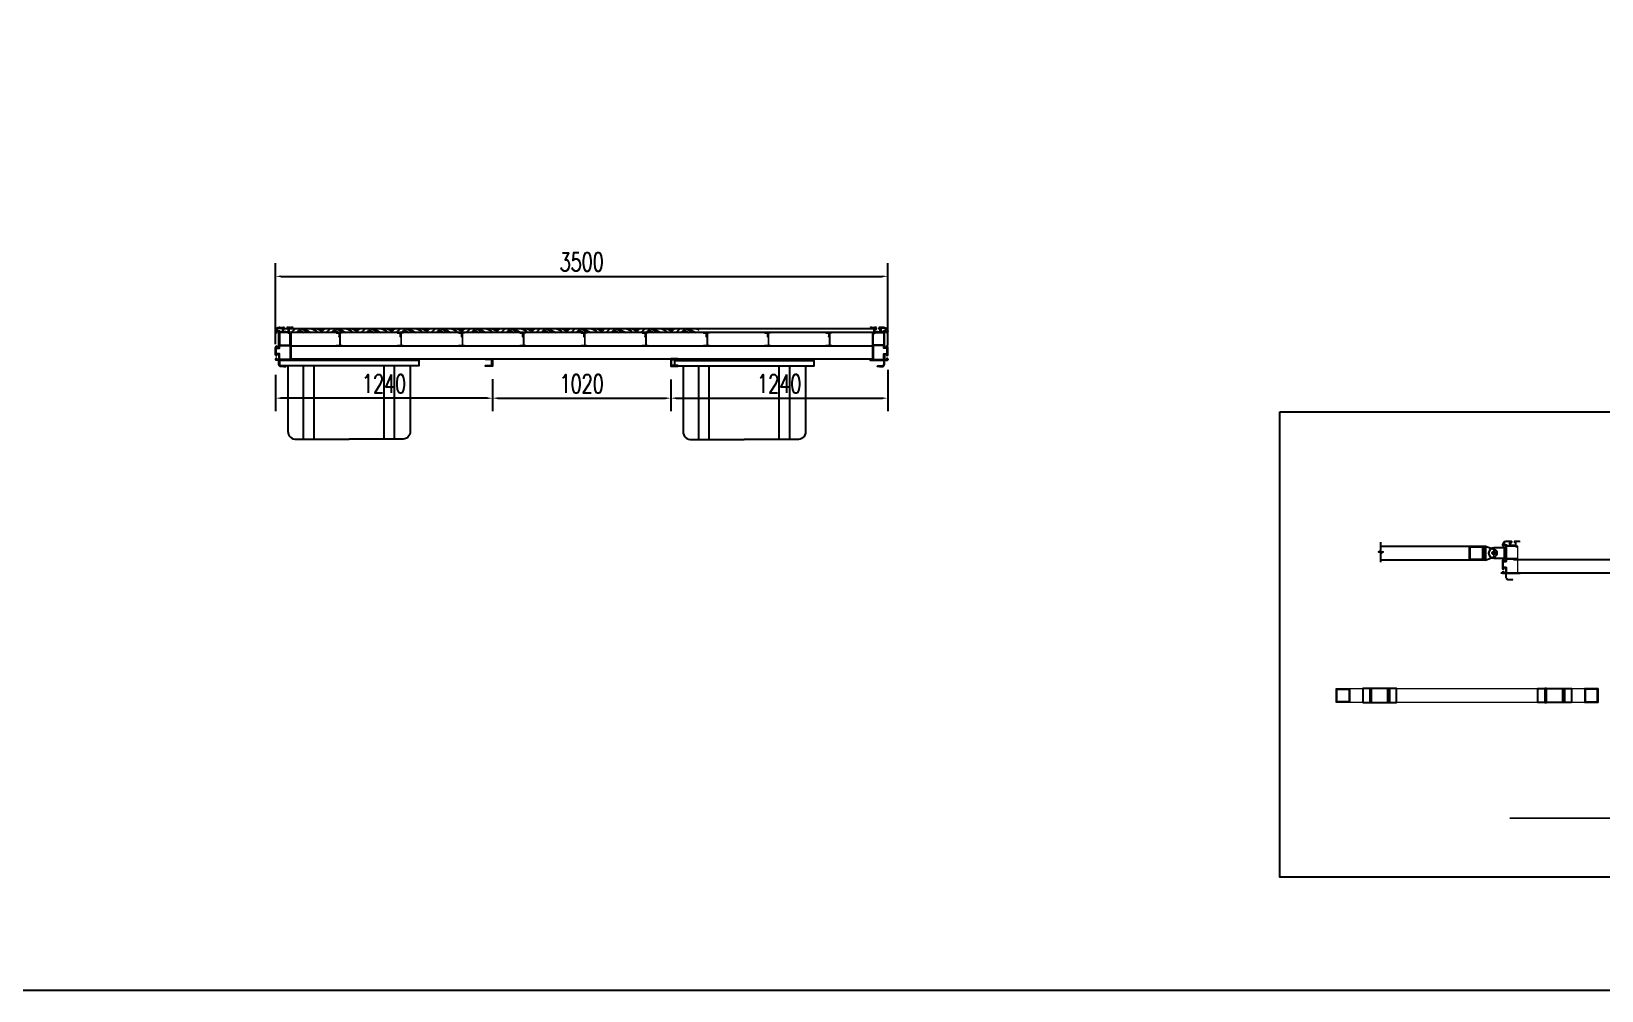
# Model space of a CAD drawing. Extents: x 36536 to 256213, y 18389 to 106449.
# Drawn here: x 213144 to 222123, y 69667 to 75153 of the extents above; entities that cross this region are included whole.
import ezdxf

# ---------------------------------------------------------------- set-up
doc = ezdxf.new("R2010")
doc.units = 0
doc.header["$LTSCALE"] = 1000
doc.header["$MEASUREMENT"] = 0
doc.linetypes.add('CENTER2', pattern=[28.575, 19.05, -3.175, 3.175, -3.175])
for name, color, linetype, lineweight in [('0 [HR] Dim', 6, 'Continuous', 13), ('结构', 52, 'Continuous', 18), ('铝龙骨', 7, 'Continuous', 9)]:
    doc.layers.add(name, color=color, linetype=linetype, lineweight=lineweight)
for name, color, linetype in [('W-ALUMINUM_FRAME铝架', 30, 'Continuous'), ('W-STEEL_FRAME钢架', 3, 'Continuous'), ('W-STEEL_KEEL钢龙骨', 5, 'Continuous'), ('W-WOOD_FLOOR木地板', 30, 'Continuous')]:
    doc.layers.add(name, color=color, linetype=linetype)
doc.styles.add('STANDARD_T3', font='simplex.shx', dxfattribs={"width": 0.7, "bigfont": 'hztxt.shx'})
doc.dimstyles.new('W&&30', dxfattribs={"dimtxt": 105, "dimasz": 30, "dimexe": 75, "dimexo": 90, "dimgap": 30, "dimtad": 1, "dimdec": 0, "dimzin": 0, "dimdsep": 46, "dimtxsty": 'STANDARD_T3', "dimcen": 0.09, "dimclrd": 1, "dimclre": 1, "dimclrt": 7, "dimazin": 2, "dimtfac": 1, "dimtdec": 0, "dimtix": 1, "dimtmove": 2, "dimatfit": 3, "dimfxl": 100, "dimtolj": 1, "dimtzin": 0, "dimarcsym": 0})

# ---------------------------------------------------------------- blocks, each defined once
blk = doc.blocks.new('*D499')
at = {"layer": 'Defpoints', "color": 0, "transparency": 16777216}
for p in [(218040.8, 73308), (216800.7, 73251.5), (218040.8, 73055.3)]:
    blk.add_point(p, dxfattribs=at)
at = {"layer": 'W-STEEL_FRAME钢架', "color": 1, "lineweight": -2, "transparency": 16777216}
for p, q in [((218040.8, 73218), (218040.8, 72980.3)), ((216800.7, 73161.5), (216800.7, 72980.3)), ((216830.7, 73055.3), (218010.8, 73055.3))]:
    blk.add_line(p, q, dxfattribs=at)
at = {"layer": 'W-STEEL_FRAME钢架', "color": 1, "transparency": 16777216}
for points in [[(216830.7, 73060.3), (216830.7, 73050.3), (216800.7, 73055.3)], [(218010.8, 73060.3), (218010.8, 73050.3), (218040.8, 73055.3)]]:
    blk.add_solid(points, dxfattribs=at)
at = {"layer": 'W-STEEL_FRAME钢架', "color": 7, "transparency": 16777216, "insert": (217420.8, 73137.8), "char_height": 105, "attachment_point": 5, "style": 'STANDARD_T3'}
blk.add_mtext('\\A1;1240', dxfattribs=at)
blk = doc.blocks.new('*D497')
at = {"layer": 'Defpoints', "color": 0, "transparency": 16777216}
for p in [(214540.8, 73278.5), (215780.9, 73254.4), (214540.8, 73055.3)]:
    blk.add_point(p, dxfattribs=at)
at = {"layer": 'W-STEEL_FRAME钢架', "color": 1, "lineweight": -2, "transparency": 16777216}
for p, q in [((214540.8, 73188.5), (214540.8, 72980.3)), ((215780.9, 73164.4), (215780.9, 72980.3)), ((215750.9, 73055.3), (214570.8, 73055.3))]:
    blk.add_line(p, q, dxfattribs=at)
at = {"layer": 'W-STEEL_FRAME钢架', "color": 1, "transparency": 16777216}
for points in [[(214570.8, 73060.3), (214570.8, 73050.3), (214540.8, 73055.3)], [(215750.9, 73060.3), (215750.9, 73050.3), (215780.9, 73055.3)]]:
    blk.add_solid(points, dxfattribs=at)
at = {"layer": 'W-STEEL_FRAME钢架', "color": 7, "transparency": 16777216, "insert": (215160.8, 73137.8), "char_height": 105, "attachment_point": 5, "style": 'STANDARD_T3'}
blk.add_mtext('\\A1;1240', dxfattribs=at)
blk = doc.blocks.new('*D498')
at = {"layer": 'Defpoints', "color": 0, "transparency": 16777216}
for p in [(218040.8, 73752), (214540.8, 73274.4), (218040.8, 73266.2)]:
    blk.add_point(p, dxfattribs=at)
at = {"layer": 'W-STEEL_FRAME钢架', "color": 1, "lineweight": -2, "transparency": 16777216}
for p, q in [((214540.8, 73364.4), (214540.8, 73827)), ((218040.8, 73356.2), (218040.8, 73827)), ((214570.8, 73752), (218010.8, 73752))]:
    blk.add_line(p, q, dxfattribs=at)
at = {"layer": 'W-STEEL_FRAME钢架', "color": 1, "transparency": 16777216}
for points in [[(214570.8, 73757), (214570.8, 73747), (214540.8, 73752)], [(218010.8, 73757), (218010.8, 73747), (218040.8, 73752)]]:
    blk.add_solid(points, dxfattribs=at)
at = {"layer": 'W-STEEL_FRAME钢架', "color": 7, "transparency": 16777216, "insert": (216290.8, 73834.5), "char_height": 105, "attachment_point": 5, "style": 'STANDARD_T3'}
blk.add_mtext('\\A1;3500', dxfattribs=at)
blk = doc.blocks.new('*D500')
at = {"layer": 'Defpoints', "color": 0, "transparency": 16777216}
for p in [(215780.9, 73237.4), (216800.7, 73237.4), (216800.7, 73055.3)]:
    blk.add_point(p, dxfattribs=at)
at = {"layer": 'W-STEEL_FRAME钢架', "color": 1, "lineweight": -2, "transparency": 16777216}
for p, q in [((215780.9, 73147.4), (215780.9, 72980.3)), ((216800.7, 73147.4), (216800.7, 72980.3)), ((215810.9, 73055.3), (216770.7, 73055.3))]:
    blk.add_line(p, q, dxfattribs=at)
at = {"layer": 'W-STEEL_FRAME钢架', "color": 1, "transparency": 16777216}
for points in [[(215810.9, 73060.3), (215810.9, 73050.3), (215780.9, 73055.3)], [(216770.7, 73060.3), (216770.7, 73050.3), (216800.7, 73055.3)]]:
    blk.add_solid(points, dxfattribs=at)
at = {"layer": 'W-STEEL_FRAME钢架', "color": 7, "transparency": 16777216, "insert": (216290.8, 73137.8), "char_height": 105, "attachment_point": 5, "style": 'STANDARD_T3'}
blk.add_mtext('\\A1;1020', dxfattribs=at)
blk = doc.blocks.new('$matou$00000085')
at = {"color": 0, "lineweight": 5}
for p, q in [((-17.5, 36, 0), (-17.5, 37, 0)), ((-4.3, 33.6, 0), (-4.3, 35, 0)), ((-1.2, 13.2, 0), (-3.5, 13.2, 0))]:
    blk.add_line(p, q, dxfattribs=at)
at = {"color": 0, "lineweight": 0, "ltscale": 0.5}
blk.add_arc((-1.5, 17.2, 0), 4.07, 274.72823, 349.84724, dxfattribs=at)
at = {"layer": '结构', "color": 0, "linetype": 'ByBlock', "lineweight": 0, "ltscale": 0.5}
for p, q in [((-7.2, 38, 0), (-16.5, 38, 0)), ((-16.5, 35, 0), (-8.5, 35, 0)), ((-7.5, -34, 0), (-7.5, 34, 0)), ((-4.7, 33.3, 0), (-4.3, 33.6, 0)), ((-4.3, 33.1, 0), (-4.7, 33.3, 0)), ((-4.7, 31.5, 0), (-4.3, 31.7, 0)), ((-4.3, 31.2, 0), (-4.7, 31.5, 0)), ((-4.3, 31, 0), (-4.7, 30.8, 0)), ((-4.7, 30.8, 0), (-4.3, 30.5, 0)), ((-4.3, 29.2, 0), (-4.7, 29, 0)), ((-4.7, 29, 0), (-4.3, 28.7, 0)), ((-4.3, 27.4, 0), (-4.7, 27.2, 0)), ((-4.7, 27.2, 0), (-4.3, 26.9, 0)), ((-4.3, 25.6, 0), (-4.7, 25.4, 0)), ((-4.7, 25.4, 0), (-4.3, 25.1, 0)), ((-4.3, 23.8, 0), (-4.7, 23.6, 0)), ((-4.7, 23.6, 0), (-4.3, 23.3, 0)), ((-4.3, 22, 0), (-4.7, 21.8, 0)), ((-4.7, 21.8, 0), (-4.3, 21.5, 0)), ((-4.3, 20.2, 0), (-4.7, 20, 0)), ((-4.7, 20, 0), (-4.3, 19.7, 0)), ((-4.5, -34, 0), (-4.5, 12.2, 0)), ((-4.3, 31.7, 0), (-4.3, 33.1, 0)), ((-4.3, 31.3, 0), (-4.3, 31, 0)), ((-4.3, 30.5, 0), (-4.3, 29.2, 0)), ((-4.3, 28.7, 0), (-4.3, 27.4, 0)), ((-4.3, 26.9, 0), (-4.3, 25.6, 0)), ((-4.3, 25.1, 0), (-4.3, 23.8, 0)), ((-4.3, 23.3, 0), (-4.3, 22, 0)), ((-4.3, 21.5, 0), (-4.3, 20.2, 0)), ((-4.3, 19.7, 0), (-4.3, 19.2, 0)), ((-0.7, 33.6, 0), (-0.7, 35, 0)), ((-0.3, 33.3, 0), (-0.7, 33.6, 0)), ((-0.7, 33.1, 0), (-0.3, 33.3, 0)), ((-0.7, 31.7, 0), (-0.7, 33.1, 0)), ((-0.3, 31.5, 0), (-0.7, 31.7, 0)), ((-0.7, 31.2, 0), (-0.3, 31.5, 0)), ((-0.7, 29.9, 0), (-0.7, 31.2, 0)), ((-0.3, 29.7, 0), (-0.7, 29.9, 0)), ((-0.7, 29.4, 0), (-0.3, 29.7, 0)), ((-0.7, 28.1, 0), (-0.7, 29.4, 0)), ((-0.3, 27.9, 0), (-0.7, 28.1, 0)), ((-0.7, 27.6, 0), (-0.3, 27.9, 0)), ((-0.7, 26.3, 0), (-0.7, 27.6, 0)), ((-0.3, 26.1, 0), (-0.7, 26.3, 0)), ((-0.7, 25.8, 0), (-0.3, 26.1, 0)), ((-0.7, 24.5, 0), (-0.7, 25.8, 0)), ((-0.3, 24.3, 0), (-0.7, 24.5, 0)), ((-0.7, 24, 0), (-0.3, 24.3, 0)), ((-0.7, 22.7, 0), (-0.7, 24, 0)), ((-0.3, 22.5, 0), (-0.7, 22.7, 0)), ((-0.7, 22.2, 0), (-0.3, 22.5, 0)), ((-0.7, 22.2, 0), (-0.7, 22.2, 0)), ((-0.7, 21, 0), (-0.7, 22.2, 0)), ((-0.3, 20.7, 0), (-0.7, 21, 0)), ((-0.7, 20.5, 0), (-0.3, 20.7, 0)), ((-0.7, 19.2, 0), (-0.7, 20.5, 0)), ((2.2, 38, 0), (16.5, 38, 0)), ((2.5, 34, 0), (2.5, 16.5, 0)), ((16.5, 35, 0), (3.5, 35, 0)), ((17.5, 37, 0), (17.5, 36, 0)), ((-17.5, -37.5, 0), (-17.5, -35.5, 0)), ((-17, -35, 0), (-8.5, -35, 0)), ((17, -38, 0), (-17, -38, 0)), ((-3.5, -35, 0), (17, -35, 0)), ((17.5, -35.5, 0), (17.5, -37.5, 0))]:
    blk.add_line(p, q, dxfattribs=at)
for centre, radius, start, end in [((-16.5, 37, 0), 1, 90, 180), ((-16.5, 36, 0), 1, 180, 270), ((-8.5, 34, 0), 1, 0, 90), ((-7.2, 35, 0), 3, 0, 90.00167), ((-3.5, 12.2, 0), 1, 90, 180), ((-2.5, 19.2, 0), 1.75, 180, 0), ((2.2, 35, 0), 3, 89.99833, 180), ((3.5, 34, 0), 1, 90, 180), ((16.5, 37, 0), 1, 0, 90), ((16.5, 36, 0), 1, 270, 360), ((-17, -35.5, 0), 0.5, 90, 180), ((-17, -37.5, 0), 0.5, 180, 270), ((-8.5, -34, 0), 1, 270, 0), ((-3.5, -34, 0), 1, 180, 270), ((17, -35.5, 0), 0.5, 0, 90), ((17, -37.5, 0), 0.5, 270, 0)]:
    blk.add_arc(centre, radius, start, end, dxfattribs=at)
blk = doc.blocks.new('*U495')
at = {"layer": '铝龙骨', "yscale": -1, "rotation": 180}
blk.add_blockref('$matou$00000085', (0, 0, 0), dxfattribs=at)
blk = doc.blocks.new('*U496')
at = {"color": 0, "linetype": 'ByBlock', "lineweight": -2, "transparency": 16777216}
for p in [(-2800, 0), (-2450, 0), (-2100, 0), (-1750, 0), (-1400, 0), (-1050, 0), (-700, 0), (-350, 0), (0, 0)]:
    blk.add_blockref('*U495', p, dxfattribs=at)
blk = doc.blocks.new('450fuxiang')
at = {"color": 5, "lineweight": -3}
for p, q in [((-1521474.8, 1202848.6), (-1521474.8, 1203268.6)), ((-1521414.8, 1202848.6), (-1521414.8, 1203268.6)), ((-1521014.8, 1202848.6), (-1521014.8, 1203268.6)), ((-1520954.8, 1202848.6), (-1520954.8, 1203268.6))]:
    blk.add_line(p, q, dxfattribs=at)
at = {"color": 5}
blk.add_lwpolyline([(-1521614.8, 1203298.6), (-1521614.8, 1203268.6), (-1521564.8, 1203268.6), (-1520814.8, 1203268.6), (-1520814.8, 1203268.6), (-1520814.8, 1203298.6)], close=True, dxfattribs=at)
at = {"color": 5, "lineweight": -3}
for points in [[(-1521564.8, 1203268.6), (-1521564.8, 1202893.1, 0.477005), (-1521514.8, 1202848.6), (-1521214.8, 1202848.6)], [(-1520864.8, 1203268.6), (-1520864.8, 1202893.1, -0.477005), (-1520914.8, 1202848.6), (-1521214.8, 1202848.6)]]:
    blk.add_lwpolyline(points, format="xyb", dxfattribs=at)
blk = doc.blocks.new('连接')
at = {"layer": 'W-STEEL_KEEL钢龙骨'}
blk.add_lwpolyline([(503898.8, 498604.5), (503898.8, 498534.5), (503958.8, 498534.5), (503958.8, 498604.5)], dxfattribs=at)
blk.add_circle((503928.8, 498604.5), 5, dxfattribs=at)
blk.add_arc((503928.8, 498604.5), 30, 0, 180, dxfattribs=at)
blk = doc.blocks.new('滚轮支架 -left')
for p, q in [((-50, 10), (-22, 81)), ((50, 10), (22, 81))]:
    blk.add_line(p, q)
at = {"color": 3, "linetype": 'CENTER2'}
for p, q in [((-15, 70), (15, 70)), ((0, 85), (0, 55))]:
    blk.add_line(p, q, dxfattribs=at)
blk.add_lwpolyline([(-50, 10), (50, 10), (50, -5), (-50, -5)], close=True)
blk.add_circle((0, 70), 11)
blk.add_arc((0, 70), 25, 26.1956, 153.8044)
blk = doc.blocks.new('asasd')
at = {"layer": '0 [HR] Dim', "color": 3, "linetype": 'CENTER2'}
for p, q in [((502185, 500813), (502145, 500813)), ((502185, 500813), (502145, 500813)), ((502165, 500785), (502165, 500841)), ((502165, 500785), (502165, 500841))]:
    blk.add_line(p, q, dxfattribs=at)
at = {"rotation": 270}
blk.add_blockref('滚轮支架 -left', (502095, 500813), dxfattribs=at)
blk.add_blockref('滚轮支架 -left', (502095, 500813), dxfattribs=at)

msp = doc.modelspace()

# ---------------------------------------------------------------- hatches: boundary and pattern name
at = {"layer": 'W-WOOD_FLOOR木地板'}
h = msp.add_hatch(dxfattribs=at)
h.set_pattern_fill('木纹01', color=256, scale=50)
h.set_pattern_definition([(360, (-134599.08, 248291.29), (200, 200), [10, -190]), (360, (-134739.08, 248311.29), (200, 200), [20, -180]), (360, (-134609.08, 248321.29), (200, 200), [10, -190]), (360, (-134729.08, 248341.29), (200, 200), [10, -190]), (360, (-134609.08, 248351.29), (200, 200), [10, -190]), (360, (-134719.08, 248361.29), (200, 200), [10, -190]), (360, (-134609.08, 248371.29), (200, 200), [10, -190]), (360, (-134719.08, 248391.29), (200, 200), [10, -110, 10, -70]), (360, (-134719.08, 248411.29), (200, 200), [20, -100, 10, -70]), (360, (-134729.08, 248441.29), (200, 200), [10, -30, 10, -80, 10, -60]), (360, (-134739.08, 248461.29), (200, 200), [10, -40, 20, -130]), (360, (-134609.08, 248471.29), (200, 200), [10, -190]), (360, (-134739.08, 248481.29), (200, 200), [10, -50, 10, -130]), (45, (-134759.08, 248291.29), (5e-14, 200), [28.2842, -254.55851]), (45, (-134589.08, 248291.29), (5e-14, 200), [56.56854, -226.27417]), (45, (-134589.08, 248391.29), (5e-14, 200), [14.142, -268.70071]), (45, (-134759.08, 248411.29), (5e-14, 200), [42.4264, -240.41631]), (45, (-134589.08, 248411.29), (5e-14, 200), [70.71068, -212.13203]), (45, (-134589.08, 248441.29), (5e-14, 200), [42.4264, -240.41631]), (315, (-134629.08, 248461.29), (200, -9e-14), [14.142, -268.70071]), (315, (-134699.08, 248301.29), (200, -9e-14), [28.2842, -254.55851]), (315, (-134689.08, 248381.29), (200, -9e-14), [28.2842, -254.55851]), (315, (-134629.08, 248341.29), (200, -9e-14), [28.2842, -254.55851]), (315, (-134639.08, 248421.29), (200, -9e-14), [28.2842, -254.55851]), (315, (-134629.08, 248441.29), (200, -9e-14), [42.4264, -240.41631]), (315, (-134679.08, 248321.29), (200, -9e-14), [42.4264, -240.41631]), (315, (-134649.08, 248331.29), (200, -9e-14), [42.4264, -240.41631]), (315, (-134679.08, 248401.29), (200, -9e-14), [42.4264, -240.41631]), (315, (-134659.08, 248411.29), (200, -9e-14), [42.4264, -240.41631]), (26.56505, (-134749.08, 248331.29), (200, 8e-08), [22.36068, -424.85292]), (26.56505, (-134599.08, 248321.29), (200, 8e-08), [89.44272, -357.77088]), (26.56505, (-134599.08, 248351.29), (200, 8e-08), [89.44272, -357.77088]), (26.56505, (-134599.08, 248371.29), (200, 8e-08), [89.4428, -134, 44.722, -179.048795]), (26.56505, (-134579.08, 248401.29), (200, 8e-08), [22.36068, -424.85292]), (26.56505, (-134759.08, 248471.29), (200, 8e-08), [22.36068, -424.85292]), (26.56505, (-134599.08, 248471.29), (200, 8e-08), [44.72136, -402.49224]), (333.43495, (-134649.08, 248291.29), (200, -8e-08), [44.72136, -402.49224]), (333.43495, (-134719.08, 248341.29), (200, -8e-08), [44.72136, -402.49224]), (333.43495, (-134719.08, 248311.29), (200, -8e-08), [22.36068, -424.85224]), (333.43495, (-134709.08, 248361.29), (200, -8e-08), [67.08204, -380.13156]), (333.43495, (-134669.08, 248361.29), (200, -8e-08), [44.72136, -402.49224]), (333.43495, (-134649.08, 248371.29), (200, -8e-08), [44.72136, -402.49224]), (333.43495, (-134709.08, 248391.29), (200, -8e-08), [22.36068, -424.85224]), (333.43495, (-134699.08, 248411.29), (200, -8e-08), [22.36068, -424.85224]), (333.43495, (-134619.08, 248451.29), (200, -8e-08), [22.36068, -424.85224]), (333.43495, (-134629.08, 248381.29), (200, -8e-08), [22.36068, -424.85224]), (333.43495, (-134719.08, 248441.29), (200, -8e-08), [67.08204, -380.13156]), (333.43495, (-134729.08, 248461.29), (200, -8e-08), [44.72136, -402.49224]), (333.43495, (-134619.08, 248401.29), (200, -8e-08), [22.36, -201.24, 22.36, -201.253595]), (333.43495, (-134679.08, 248441.29), (200, -8e-08), [44.72136, -402.49224]), (333.43495, (-134669.08, 248461.29), (200, -8e-08), [44.72136, -402.49224]), (333.43495, (-134729.08, 248481.29), (200, -8e-08), [44.72136, -402.49224]), (333.43495, (-134669.08, 248481.29), (200, -8e-08), [44.72136, -402.49224])])
h.paths.add_polyline_path([(214618.061, 73454.554), (214618.061, 73430.554), (216961.715, 73430.554), (216961.715, 73454.554)])

# ---------------------------------------------------------------- linework, layer by layer
at = {"color": 3, "lineweight": -3}
for p, q in [((214576.394, 73458.642), (214576.695, 73459.107)), ((214577.817, 73459.107), (214578.118, 73458.642)), ((214578.402, 73458.642), (214578.703, 73459.107)), ((214580.41, 73458.642), (214580.711, 73459.107)), ((214580.853, 73459.166), (214585.985, 73459.166)), ((214580.853, 73459.166), (214582.685, 73459.166)), ((214591.507, 73456.656), (214591.507, 73452.339)), ((214605.562, 73452.339), (214605.562, 73456.656)), ((214611.084, 73459.166), (214616.216, 73459.166)), ((214624.691, 73458.642), (214624.389, 73459.107)), ((214626.698, 73458.642), (214626.397, 73459.107)), ((214627.284, 73459.107), (214626.982, 73458.642)), ((214628.706, 73458.642), (214628.405, 73459.107)), ((214631.441, 73459.166), (214633.817, 73459.166)), ((217950.175, 73459.166), (217947.799, 73459.166)), ((217952.91, 73458.642), (217953.211, 73459.107)), ((217954.333, 73459.107), (217954.634, 73458.642)), ((217954.918, 73458.642), (217955.219, 73459.107)), ((217956.926, 73458.642), (217957.227, 73459.107)), ((217970.532, 73459.166), (217965.4, 73459.166)), ((217976.054, 73452.339), (217976.054, 73456.656)), ((217990.109, 73456.656), (217990.109, 73452.339)), ((218000.763, 73459.166), (217995.631, 73459.166)), ((218000.763, 73459.166), (217998.931, 73459.166)), ((218001.206, 73458.642), (218000.905, 73459.107)), ((218003.214, 73458.642), (218002.913, 73459.107)), ((218003.799, 73459.107), (218003.498, 73458.642)), ((218005.222, 73458.642), (218004.921, 73459.107)), ((214559.883, 73391.985), (214559.883, 73435.071)), ((214565.402, 73434.084), (214577.952, 73434.07)), ((214628.151, 73429.55), (214628.151, 73391.985)), ((217953.466, 73429.55), (217953.466, 73391.985)), ((218016.214, 73434.084), (218003.664, 73434.07)), ((218021.733, 73391.985), (218021.733, 73435.071)), ((214540.808, 73326.478), (214540.808, 73345.307)), ((214628.151, 73325.308), (214628.151, 73275.947)), ((217953.466, 73325.308), (217953.466, 73275.947)), ((218040.808, 73326.478), (218040.808, 73345.307))]:
    msp.add_line(p, q, dxfattribs=at)
at = {"color": 0}
msp.add_line((214591.507, 73454.498), (214605.562, 73454.498), dxfattribs=at)
at = {"color": 1, "lineweight": -3}
for p, q in [((214628.151, 73353.947), (217953.466, 73353.947)), ((214628.151, 73280.44), (217953.466, 73280.44)), ((221618.291, 72132.567), (222292.684, 72132.567)), ((222288.973, 72054.567), (221546.634, 72054.567))]:
    msp.add_line(p, q, dxfattribs=at)
at = {"color": 3}
for p, q in [((220859.387, 72209.555), (221446.776, 72209.555)), ((221446.776, 72209.555), (221446.776, 72129.555)), ((221446.776, 72129.555), (221446.776, 72209.555)), ((221446.776, 72129.555), (220859.387, 72129.555)), ((221446.776, 72129.555), (221446.776, 72180.555))]:
    msp.add_line(p, q, dxfattribs=at)
at = {"color": 3, "lineweight": 5}
for p, q in [((221366.776, 72129.555), (221366.776, 72209.555)), ((221446.776, 72149.555), (221446.776, 72209.555)), ((221446.776, 72129.555), (221446.776, 72209.555))]:
    msp.add_line(p, q, dxfattribs=at)
for points in [[(211646.243, 103703.395), (244784.33, 103703.395), (244784.33, 69667.453), (211646.243, 69667.453)], [(220757.69, 71314.872), (220950.69, 71314.872), (220950.69, 71394.872), (220757.69, 71394.872)], [(220797.69, 71314.872), (220807.69, 71314.872), (220807.69, 71394.872), (220797.69, 71394.872)], [(220910.69, 71314.872), (220900.69, 71314.872), (220900.69, 71394.872), (220910.69, 71394.872)], [(221950.69, 71314.872), (221757.69, 71314.872), (221757.69, 71394.872), (221950.69, 71394.872)], [(221797.69, 71314.872), (221807.69, 71314.872), (221807.69, 71394.872), (221797.69, 71394.872)], [(221910.69, 71314.872), (221900.69, 71314.872), (221900.69, 71394.872), (221910.69, 71394.872)]]:
    msp.add_lwpolyline(points, close=True)
at = {"color": 3, "lineweight": -3}
for points in [[(214560.887, 73459.166, 0.41421356), (214540.808, 73439.087), (214540.808, 73437.492)], [(214560.887, 73455.15), (214560.887, 73455.15), (214576.95, 73455.15, -0.41421356), (214579.962, 73452.138), (214579.962, 73436.078, -0.41451836), (214577.952, 73434.07)], [(214565.628, 73459.166, -0.19891236), (214565.77, 73459.107), (214566.071, 73458.642)], [(214566.355, 73458.642), (214566.656, 73459.107, -0.19891236), (214566.798, 73459.166), (214567.636, 73459.166, -0.19891236), (214567.777, 73459.107), (214568.079, 73458.642)], [(214568.363, 73458.642), (214568.664, 73459.107, -0.19891236), (214568.806, 73459.166), (214569.643, 73459.166, -0.19891236), (214569.785, 73459.107), (214570.087, 73458.642)], [(214570.37, 73458.642), (214570.672, 73459.107, -0.19891236), (214570.814, 73459.166), (214571.651, 73459.166, -0.19891236), (214571.793, 73459.107), (214572.094, 73458.642)], [(214572.378, 73458.642), (214572.68, 73459.107, -0.19891236), (214572.822, 73459.166), (214573.659, 73459.166, -0.19891236), (214573.801, 73459.107), (214574.102, 73458.642)], [(214574.386, 73458.642), (214574.687, 73459.107, -0.19891236), (214574.829, 73459.166), (214575.667, 73459.166, -0.19891236), (214575.809, 73459.107), (214576.11, 73458.642)], [(214576.695, 73459.107, -0.19891236), (214576.837, 73459.166), (214577.675, 73459.166)], [(214578.845, 73459.166), (214579.683, 73459.166, -0.19891236), (214579.825, 73459.107), (214580.126, 73458.642)], [(214597.949, 73434.068), (214584.479, 73434.068, -0.41421356), (214583.475, 73435.071), (214583.475, 73451.134, -0.41421356), (214584.479, 73452.138), (214591.306, 73452.138)], [(214599.12, 73434.068), (214612.59, 73434.068, 0.41421356), (214613.593, 73435.071), (214613.593, 73451.134, 0.41421356), (214612.59, 73452.138), (214605.763, 73452.138)], [(214616.659, 73458.642), (214616.358, 73459.107, 0.19891236), (214616.216, 73459.166), (214614.384, 73459.166)], [(214618.667, 73458.642), (214618.366, 73459.107, 0.19891236), (214618.224, 73459.166), (214617.386, 73459.166, 0.19891236), (214617.244, 73459.107), (214616.943, 73458.642)], [(214628.151, 73429.55, 0.41421356), (214627.147, 73430.554), (214618.111, 73430.554, -0.41421356), (214617.107, 73431.558), (214617.107, 73455.15, -0.41421356), (214618.111, 73456.154)], [(214641.202, 73456.656), (214641.202, 73456.355, -0.41421356), (214641.001, 73456.154), (214618.111, 73456.154)], [(214620.675, 73458.642), (214620.374, 73459.107, 0.19891236), (214620.232, 73459.166), (214619.394, 73459.166, 0.19891236), (214619.252, 73459.107), (214618.951, 73458.642)], [(214622.683, 73458.642), (214622.381, 73459.107, 0.19891236), (214622.239, 73459.166), (214621.402, 73459.166, 0.19891236), (214621.26, 73459.107), (214620.959, 73458.642)], [(214624.247, 73459.166), (214623.41, 73459.166, 0.19891236), (214623.268, 73459.107), (214622.967, 73458.642)], [(214626.255, 73459.166), (214625.418, 73459.166, 0.19891236), (214625.276, 73459.107), (214624.974, 73458.642)], [(214628.263, 73459.166), (214627.426, 73459.166, 0.19891236), (214627.284, 73459.107)], [(214630.714, 73458.642), (214630.413, 73459.107, 0.19891236), (214630.271, 73459.166), (214629.433, 73459.166, 0.19891236), (214629.291, 73459.107), (214628.99, 73458.642)], [(214631.441, 73459.166, 0.19891236), (214631.299, 73459.107), (214630.998, 73458.642)], [(217940.414, 73456.656), (217940.414, 73456.355, 0.41421356), (217940.615, 73456.154), (217963.505, 73456.154)], [(217950.175, 73459.166, -0.19891236), (217950.317, 73459.107), (217950.618, 73458.642)], [(217950.902, 73458.642), (217951.203, 73459.107, -0.19891236), (217951.345, 73459.166), (217952.183, 73459.166, -0.19891236), (217952.325, 73459.107), (217952.626, 73458.642)], [(217953.353, 73459.166), (217954.191, 73459.166, -0.19891236), (217954.333, 73459.107)], [(217953.466, 73429.55, -0.41421356), (217954.469, 73430.554), (217963.505, 73430.554, 0.41421356), (217964.509, 73431.558), (217964.509, 73455.15, 0.41421356), (217963.505, 73456.154)], [(217955.361, 73459.166), (217956.199, 73459.166, -0.19891236), (217956.34, 73459.107), (217956.642, 73458.642)], [(217957.369, 73459.166), (217958.206, 73459.166, -0.19891236), (217958.348, 73459.107), (217958.65, 73458.642)], [(217958.933, 73458.642), (217959.235, 73459.107, -0.19891236), (217959.377, 73459.166), (217960.214, 73459.166, -0.19891236), (217960.356, 73459.107), (217960.657, 73458.642)], [(217960.941, 73458.642), (217961.243, 73459.107, -0.19891236), (217961.385, 73459.166), (217962.222, 73459.166, -0.19891236), (217962.364, 73459.107), (217962.665, 73458.642)], [(217962.949, 73458.642), (217963.25, 73459.107, -0.19891236), (217963.392, 73459.166), (217964.23, 73459.166, -0.19891236), (217964.372, 73459.107), (217964.673, 73458.642)], [(217964.957, 73458.642), (217965.258, 73459.107, -0.19891236), (217965.4, 73459.166), (217967.232, 73459.166)], [(217982.497, 73434.068), (217969.027, 73434.068, -0.41421356), (217968.023, 73435.071), (217968.023, 73451.134, -0.41421356), (217969.027, 73452.138), (217975.853, 73452.138)], [(217983.667, 73434.068), (217997.137, 73434.068, 0.41421356), (217998.141, 73435.071), (217998.141, 73451.134, 0.41421356), (217997.137, 73452.138), (217990.31, 73452.138)], [(218002.771, 73459.166), (218001.933, 73459.166, 0.19891236), (218001.791, 73459.107), (218001.49, 73458.642)], [(218020.729, 73455.15), (218020.729, 73455.15), (218004.666, 73455.15, 0.41421356), (218001.655, 73452.138), (218001.655, 73436.078, 0.41451836), (218003.664, 73434.07)], [(218004.921, 73459.107, 0.19891236), (218004.779, 73459.166), (218003.941, 73459.166)], [(218007.23, 73458.642), (218006.929, 73459.107, 0.19891236), (218006.787, 73459.166), (218005.949, 73459.166, 0.19891236), (218005.807, 73459.107), (218005.506, 73458.642)], [(218009.238, 73458.642), (218008.937, 73459.107, 0.19891236), (218008.795, 73459.166), (218007.957, 73459.166, 0.19891236), (218007.815, 73459.107), (218007.514, 73458.642)], [(218011.246, 73458.642), (218010.944, 73459.107, 0.19891236), (218010.802, 73459.166), (218009.965, 73459.166, 0.19891236), (218009.823, 73459.107), (218009.522, 73458.642)], [(218013.254, 73458.642), (218012.952, 73459.107, 0.19891236), (218012.81, 73459.166), (218011.973, 73459.166, 0.19891236), (218011.831, 73459.107), (218011.53, 73458.642)], [(218015.261, 73458.642), (218014.96, 73459.107, 0.19891236), (218014.818, 73459.166), (218013.981, 73459.166, 0.19891236), (218013.839, 73459.107), (218013.537, 73458.642)], [(218015.988, 73459.166, 0.19891236), (218015.847, 73459.107), (218015.545, 73458.642)], [(218020.729, 73459.166, -0.41421356), (218040.808, 73439.087), (218040.808, 73437.492)], [(214544.858, 73440.134), (214544.858, 73440.134), (214561.389, 73440.134, -0.41421356), (214563.396, 73438.126), (214563.396, 73436.091, 0.41390883), (214565.402, 73434.084)], [(214547.455, 73354.756, -0.40353532), (214548.623, 73353.931), (214549.965, 73346.545, 0.36248853), (214550.953, 73345.72), (214557.875, 73345.72, 0.41421356), (214559.883, 73347.728), (214559.883, 73390.815)], [(214557.875, 73437.079), (214550.953, 73437.079, 0.36248853), (214549.965, 73436.254), (214548.623, 73428.868)], [(214559.883, 73391.985, 0.19891237), (214559.942, 73391.843), (214560.243, 73391.542, -0.41421356), (214560.243, 73391.258), (214559.942, 73390.957, 0.19891237), (214559.883, 73390.815)], [(214599.12, 73434.068, 0.19891237), (214598.978, 73434.009), (214598.676, 73433.708, -0.41421356), (214598.392, 73433.708), (214598.091, 73434.009, 0.19891237), (214597.949, 73434.068)], [(214628.092, 73391.843), (214627.791, 73391.542, 0.41421356), (214627.791, 73391.258), (214628.092, 73390.957, -0.19891237), (214628.151, 73390.815), (214628.151, 73390.815), (214628.151, 73326.478)], [(217953.524, 73391.843), (217953.826, 73391.542, -0.41421356), (217953.826, 73391.258), (217953.524, 73390.957, 0.19891237), (217953.466, 73390.815), (217953.466, 73390.815), (217953.466, 73326.478)], [(217982.497, 73434.068, -0.19891237), (217982.639, 73434.009), (217982.94, 73433.708, 0.41421356), (217983.224, 73433.708), (217983.525, 73434.009, -0.19891237), (217983.667, 73434.068)], [(218036.758, 73440.134), (218036.758, 73440.134), (218020.228, 73440.134, 0.41421356), (218018.22, 73438.126), (218018.22, 73436.091, -0.41390883), (218016.214, 73434.084)], [(218021.733, 73391.985, -0.19891237), (218021.675, 73391.843), (218021.373, 73391.542, 0.41421356), (218021.373, 73391.258), (218021.675, 73390.957, -0.19891237), (218021.733, 73390.815)], [(218034.161, 73354.756, 0.40353532), (218032.994, 73353.931), (218031.651, 73346.545, -0.36248853), (218030.663, 73345.72), (218023.741, 73345.72, -0.41421356), (218021.733, 73347.728), (218021.733, 73390.815)], [(218023.741, 73437.079), (218030.663, 73437.079, -0.36248853), (218031.651, 73436.254), (218032.994, 73428.868)], [(214540.808, 73326.478, 0.19891237), (214540.867, 73326.336), (214541.168, 73326.035, -0.41421356), (214541.168, 73325.751), (214540.867, 73325.45, 0.19891237), (214540.808, 73325.308)], [(214540.808, 73300.544, 0.41421356), (214543.318, 73298.034), (214544.623, 73298.034, 0.41421356), (214544.824, 73298.235)], [(214540.808, 73278.457), (214540.808, 73274.442, 0.41421356), (214542.816, 73272.434)], [(214571.926, 73236.292, -0.41421356), (214559.879, 73248.339), (214559.879, 73270.426, 0.41421356), (214557.871, 73272.434), (214542.816, 73272.434)], [(214544.824, 73283.778, 0.41421356), (214544.623, 73283.979), (214543.318, 73283.979)], [(214544.824, 73298.235), (214544.824, 73305.062, -0.41421356), (214545.828, 73306.066), (214558.875, 73306.066, -0.41421356), (214559.879, 73305.062), (214559.879, 73291.592, 0.19891237), (214559.937, 73291.45), (214560.239, 73291.149, -0.41421356), (214560.239, 73290.865), (214559.937, 73290.563, 0.19891237), (214559.879, 73290.421), (214559.879, 73276.951, -0.41421356), (214558.875, 73275.947), (214545.828, 73275.947, -0.41421356), (214544.824, 73276.951), (214544.824, 73283.778)], [(214640.198, 73272.434), (214564.898, 73272.434, 0.41421356), (214562.89, 73270.426), (214562.89, 73248.339, 0.41421356), (214571.926, 73239.304)], [(214628.151, 73353.947), (214628.151, 73275.947, 2.41421356), (214628.653, 73275.446), (214640.198, 73275.446, -0.41421356), (214641.202, 73274.442), (214641.202, 73273.438, -0.41421356), (214640.198, 73272.434)], [(214628.092, 73326.336), (214627.791, 73326.035, 0.41421356), (214627.791, 73325.751), (214628.092, 73325.45)], [(217953.466, 73353.947), (217953.466, 73275.947, -2.41421356), (217952.964, 73275.446), (217941.418, 73275.446, 0.41421356), (217940.414, 73274.442), (217940.414, 73273.438, 0.41421356), (217941.418, 73272.434)], [(217941.418, 73272.434), (218016.718, 73272.434, -0.41421356), (218018.726, 73270.426), (218018.726, 73248.339, -0.41421356), (218009.69, 73239.304)], [(217953.524, 73326.336), (217953.826, 73326.035, -0.41421356), (217953.826, 73325.751), (217953.524, 73325.45)], [(218009.69, 73236.292, 0.41421356), (218021.737, 73248.339), (218021.737, 73270.426, -0.41421356), (218023.745, 73272.434), (218038.8, 73272.434)], [(218036.792, 73298.235), (218036.792, 73305.062, 0.41421356), (218035.788, 73306.066), (218022.741, 73306.066, 0.41421356), (218021.737, 73305.062), (218021.737, 73291.592, -0.19891237), (218021.679, 73291.45), (218021.377, 73291.149, 0.41421356), (218021.377, 73290.865), (218021.679, 73290.563, -0.19891237), (218021.737, 73290.421), (218021.737, 73276.951, 0.41421356), (218022.741, 73275.947), (218035.788, 73275.947, 0.41421356), (218036.792, 73276.951), (218036.792, 73283.778)], [(218040.808, 73300.544, -0.41421356), (218038.298, 73298.034), (218036.993, 73298.034, -0.41421356), (218036.792, 73298.235)], [(218036.792, 73283.778, -0.41421356), (218036.993, 73283.979), (218038.298, 73283.979)], [(218040.808, 73278.457), (218040.808, 73274.442, -0.41421356), (218038.8, 73272.434)], [(218040.808, 73326.478, -0.19891237), (218040.749, 73326.336), (218040.448, 73326.035, 0.41421356), (218040.448, 73325.751), (218040.749, 73325.45, -0.19891237), (218040.808, 73325.308)], [(214588.548, 73236.351), (214588.849, 73236.652, -0.41421356), (214589.133, 73236.652), (214589.434, 73236.351, 0.19891237), (214589.576, 73236.292), (214598.028, 73236.292, 0.41421356), (214599.032, 73237.296), (214599.032, 73238.3, 0.41421356), (214598.028, 73239.304), (214571.926, 73239.304)], [(214588.548, 73236.351, -0.19891237), (214588.406, 73236.292), (214571.926, 73236.292)], [(217993.068, 73236.351), (217992.767, 73236.652, 0.41421356), (217992.483, 73236.652), (217992.182, 73236.351, -0.19891237), (217992.04, 73236.292), (217983.588, 73236.292, -0.41421356), (217982.584, 73237.296), (217982.584, 73238.3, -0.41421356), (217983.588, 73239.304), (218009.69, 73239.304)], [(217993.068, 73236.351, 0.19891237), (217993.21, 73236.292), (218009.69, 73236.292)]]:
    msp.add_lwpolyline(points, format="xyb", dxfattribs=at)
for points in [[(214560.887, 73459.166), (214565.628, 73459.166), (214563.252, 73459.166)], [(218020.729, 73459.166), (218015.988, 73459.166), (218018.364, 73459.166)], [(214540.808, 73300.544), (214540.808, 73310.995), (214540.808, 73325.308)], [(218040.808, 73300.544), (218040.808, 73310.995), (218040.808, 73325.308)]]:
    msp.add_lwpolyline(points, dxfattribs=at)
for points in [[(214624.637, 73278.959, -0.41421356), (214621.625, 73275.947), (214566.404, 73275.947, -0.41421356), (214563.392, 73278.959), (214563.392, 73306.568, 0.41421356), (214560.381, 73309.579), (214547.334, 73309.579, -0.41421356), (214544.322, 73312.591), (214544.322, 73338.191, -0.41421356), (214547.334, 73341.203), (214560.385, 73341.203, 0.41421356), (214563.396, 73344.214), (214563.396, 73353.753, -0.41421356), (214565.404, 73355.76), (214621.625, 73355.76, -0.41421356), (214624.637, 73352.749)], [(214616.605, 73427.04, -0.35639396), (214613.654, 73429.449, 0.35639396), (214611.687, 73431.056), (214566.408, 73431.056, 0.41421356), (214563.396, 73428.044), (214563.396, 73360.78, 0.41421356), (214565.404, 73358.772), (214621.625, 73358.772, 0.41421356), (214624.637, 73361.784), (214624.637, 73424.028, 0.41421356), (214621.625, 73427.04)], [(217965.011, 73427.04, 0.35639396), (217967.962, 73429.449, -0.35639396), (217969.929, 73431.056), (218015.208, 73431.056, -0.41421356), (218018.22, 73428.044), (218018.22, 73360.78, -0.41421356), (218016.212, 73358.772), (217959.991, 73358.772, -0.41421356), (217956.979, 73361.784), (217956.979, 73424.028, -0.41421356), (217959.991, 73427.04)], [(217956.979, 73278.959, 0.41421356), (217959.991, 73275.947), (218015.212, 73275.947, 0.41421356), (218018.224, 73278.959), (218018.224, 73306.568, -0.41421356), (218021.235, 73309.579), (218034.282, 73309.579, 0.41421356), (218037.294, 73312.591), (218037.294, 73338.191, 0.41421356), (218034.282, 73341.203), (218021.231, 73341.203, -0.41421356), (218018.22, 73344.214), (218018.22, 73353.753, 0.41421356), (218016.212, 73355.76), (217959.991, 73355.76, 0.41421356), (217956.979, 73352.749)]]:
    msp.add_lwpolyline(points, format="xyb", close=True, dxfattribs=at)
at = {"color": 4}
for points in [[(215780.882, 73280.44), (215780.882, 73237.44), (215740.882, 73237.44), (215740.882, 73241.44), (215776.882, 73241.44), (215776.882, 73276.44), (215740.882, 73276.44), (215740.882, 73280.44)], [(216800.717, 73280.44), (216800.717, 73237.44), (216840.717, 73237.44), (216840.717, 73241.44), (216804.717, 73241.44), (216804.717, 73276.44), (216840.717, 73276.44), (216840.717, 73280.44)]]:
    msp.add_lwpolyline(points, close=True, dxfattribs=at)
at = {"color": 3}
for points in [[(221366.776, 72209.555), (221446.776, 72209.555), (221446.776, 72129.555), (221366.776, 72129.555)], [(221370.776, 72205.555), (221442.776, 72205.555), (221442.776, 72133.555), (221370.776, 72133.555)]]:
    msp.add_lwpolyline(points, close=True, dxfattribs=at)
at = {"color": 3, "lineweight": 5}
for points in [[(221446.776, 72209.555), (221366.776, 72209.555), (221366.776, 72129.555), (221446.776, 72129.555)], [(221442.776, 72205.555), (221370.776, 72205.555), (221370.776, 72133.555), (221442.776, 72133.555)], [(220604.19, 71394.872), (220684.19, 71394.872), (220684.19, 71314.872), (220604.19, 71314.872)], [(220610.19, 71388.872), (220678.19, 71388.872), (220678.19, 71320.872), (220610.19, 71320.872)], [(222104.19, 71394.872), (222024.19, 71394.872), (222024.19, 71314.872), (222104.19, 71314.872)], [(222098.19, 71388.872), (222030.19, 71388.872), (222030.19, 71320.872), (222098.19, 71320.872)]]:
    msp.add_lwpolyline(points, close=True, dxfattribs=at)
msp.add_lwpolyline([(220604.19, 71394.872), (222104.19, 71394.872), (222104.19, 71314.872), (220604.19, 71314.872)], dxfattribs=at)
at = {"const_width": 10}
msp.add_lwpolyline([(221597.305, 70653.58), (223171.017, 70653.58)], dxfattribs=at)
at = {"color": 3, "lineweight": -3}
for centre, radius, start, end in [((214560.836, 73439.142), 16.008, 89.8165689, 176.4472088), ((214566.213, 73458.784), 0.201, 225.0000001, 314.9999999), ((214568.221, 73458.784), 0.201, 225.0000001, 314.9999999), ((214570.229, 73458.784), 0.201, 225.0000001, 314.9999999), ((214572.236, 73458.784), 0.201, 225.0000001, 314.9999999), ((214574.244, 73458.784), 0.201, 225.0000001, 314.9999999), ((214576.252, 73458.784), 0.201, 225.0000001, 314.9999999), ((214577.675, 73458.965), 0.201, 45.0000015, 90.0000001), ((214578.26, 73458.784), 0.201, 225.0000001, 314.9999999), ((214578.845, 73458.965), 0.201, 89.9999999, 134.9999982), ((214580.268, 73458.784), 0.201, 225.0000001, 314.9999999), ((214580.853, 73458.965), 0.201, 89.9999999, 134.9999982), ((214586.31, 73452.551), 6.623, 38.3046628, 92.8074277), ((214591.306, 73452.339), 0.201, 270, 0.2741085), ((214610.759, 73452.551), 6.623, 87.1925723, 141.6953372), ((214605.763, 73452.339), 0.201, 180, 270), ((214616.801, 73458.784), 0.201, 225.0000001, 314.9999999), ((214618.809, 73458.784), 0.201, 225.0000001, 314.9999999), ((214620.817, 73458.784), 0.201, 225.0000001, 314.9999999), ((214622.825, 73458.784), 0.201, 225.0000001, 314.9999999), ((214624.247, 73458.965), 0.201, 45.0000018, 90.0000001), ((214624.832, 73458.784), 0.201, 225.0000001, 314.9999999), ((214626.255, 73458.965), 0.201, 45.0000018, 90.0000001), ((214626.84, 73458.784), 0.201, 225.0000001, 314.9999999), ((214628.263, 73458.965), 0.201, 45.0000018, 90.0000001), ((214628.848, 73458.784), 0.201, 225.0000001, 314.9999999), ((214630.856, 73458.784), 0.201, 225.0000001, 314.9999999), ((214633.243, 73445.357), 13.821, 54.8394288, 92.3814906), ((217948.374, 73445.357), 13.821, 87.6185094, 125.1605712), ((217950.76, 73458.784), 0.201, 225.0000001, 314.9999999), ((217952.768, 73458.784), 0.201, 225.0000001, 314.9999999), ((217953.353, 73458.965), 0.201, 89.9999999, 134.9999982), ((217954.776, 73458.784), 0.201, 225.0000001, 314.9999999), ((217955.361, 73458.965), 0.201, 89.9999999, 134.9999982), ((217956.784, 73458.784), 0.201, 225.0000001, 314.9999999), ((217957.369, 73458.965), 0.201, 89.9999999, 134.9999982), ((217958.792, 73458.784), 0.201, 225.0000001, 314.9999999), ((217960.799, 73458.784), 0.201, 225.0000001, 314.9999999), ((217962.807, 73458.784), 0.201, 225.0000001, 314.9999999), ((217964.815, 73458.784), 0.201, 225.0000001, 314.9999999), ((217970.857, 73452.551), 6.623, 38.3046628, 92.8074277), ((217975.853, 73452.339), 0.201, 270, 360), ((217995.307, 73452.551), 6.623, 87.1925723, 141.6953372), ((217990.31, 73452.339), 0.201, 179.7258915, 270), ((218000.763, 73458.965), 0.201, 45.0000018, 90.0000001), ((218001.348, 73458.784), 0.201, 225.0000001, 314.9999999), ((218002.771, 73458.965), 0.201, 45.0000018, 90.0000001), ((218003.356, 73458.784), 0.201, 225.0000001, 314.9999999), ((218003.941, 73458.965), 0.201, 89.9999999, 134.9999985), ((218005.364, 73458.784), 0.201, 225.0000001, 314.9999999), ((218007.372, 73458.784), 0.201, 225.0000001, 314.9999999), ((218009.38, 73458.784), 0.201, 225.0000001, 314.9999999), ((218011.388, 73458.784), 0.201, 225.0000001, 314.9999999), ((218013.395, 73458.784), 0.201, 225.0000001, 314.9999999), ((218015.403, 73458.784), 0.201, 225.0000001, 314.9999999), ((218020.781, 73439.142), 16.008, 3.5527912, 90.1834311), ((214550.691, 73437.442), 9.883, 179.7093575, 251.9861043), ((214547.635, 73429.047), 1.004, 270, 349.7), ((214557.875, 73435.071), 2.008, 0, 89.9999998), ((214627.95, 73391.985), 0.201, 315, 0), ((217953.666, 73391.985), 0.201, 180, 225), ((218023.741, 73435.071), 2.008, 90.0000002, 180), ((218033.981, 73429.047), 1.004, 190.3, 270), ((218030.925, 73437.442), 9.883, 288.0138957, 0.2906425), ((214547.423, 73278.782), 6.623, 128.3046628, 182.8074277), ((214550.921, 73345.255), 10.113, 110.0422113, 179.7054795), ((214627.95, 73326.478), 0.201, 315, 0), ((214627.95, 73325.308), 0.201, 360, 45), ((217953.666, 73326.478), 0.201, 180, 225), ((217953.666, 73325.308), 0.201, 135, 180), ((218030.695, 73345.255), 10.113, 0.2945205, 69.9577887), ((218034.193, 73278.782), 6.623, 357.1925723, 51.6953372)]:
    msp.add_arc(centre, radius, start, end, dxfattribs=at)
at = {"layer": 'W-ALUMINUM_FRAME铝架', "linetype": 'ByBlock', "ltscale": 0.5}
for p, q in [((221600.212, 72229.729), (221600.212, 72213.729)), ((221629.212, 72212.729), (221601.212, 72212.729))]:
    msp.add_line(p, q, dxfattribs=at)
for points in [[(221576.708, 72027.729), (221576.708, 72049.729, 0.41421356), (221574.708, 72051.729), (221559.712, 72051.729, -0.41421356), (221557.712, 72053.729), (221557.712, 72057.729, -0.24240015), (221560.212, 72063.229), (221561.512, 72063.229, -0.41421356), (221561.712, 72063.029), (221561.712, 72056.229, 0.41421356), (221562.712, 72055.229), (221575.708, 72055.229, 0.41421356), (221576.708, 72056.229), (221576.708, 72084.229, 0.41421356), (221575.708, 72085.229), (221562.712, 72085.229, 0.41421356), (221561.712, 72084.229), (221561.712, 72077.429, -0.41421356), (221561.512, 72077.229), (221560.212, 72077.229, -0.41421356), (221557.712, 72079.729), (221557.712, 72090.139), (221557.712, 72104.395, -0.19891237), (221557.77, 72104.537), (221558.07, 72104.837, 0.41421356), (221558.07, 72105.12), (221557.77, 72105.42, -0.19891237), (221557.712, 72105.561), (221557.712, 72124.316, -0.3136842), (221564.333, 72133.728, -0.40353532), (221565.496, 72132.907), (221566.833, 72125.549, 0.36248853), (221567.817, 72124.728), (221574.712, 72124.728, 0.41421356), (221576.712, 72126.728), (221576.712, 72169.646, -0.19891237), (221576.77, 72169.787), (221577.07, 72170.087, 0.41421356), (221577.07, 72170.37), (221576.77, 72170.67, -0.19891237), (221576.712, 72170.811), (221576.712, 72213.728, 0.41421356), (221574.712, 72215.728), (221567.817, 72215.728, 0.36248853), (221566.833, 72214.907), (221565.496, 72207.549, -0.36248853), (221564.512, 72206.728, -0.32625524), (221557.712, 72216.14), (221557.712, 72217.729, -0.41421356), (221577.712, 72237.729), (221582.434, 72237.729)], [(221580.068, 72237.729), (221582.434, 72237.729, -0.19891236), (221582.575, 72237.67), (221582.875, 72237.207, 0.41421356), (221583.158, 72237.207), (221583.458, 72237.67, -0.19891236), (221583.6, 72237.729), (221584.434, 72237.729, -0.19891236), (221584.575, 72237.67), (221584.875, 72237.207, 0.41421356), (221585.158, 72237.207), (221585.458, 72237.67, -0.19891236), (221585.6, 72237.729), (221586.434, 72237.729, -0.19891236), (221586.575, 72237.67), (221586.875, 72237.207, 0.41421356), (221587.158, 72237.207), (221587.458, 72237.67, -0.19891236), (221587.6, 72237.729), (221588.434, 72237.729, -0.19891236), (221588.575, 72237.67), (221588.875, 72237.207, 0.41421356), (221589.158, 72237.207), (221589.458, 72237.67, -0.19891236), (221589.6, 72237.729), (221590.434, 72237.729, -0.19891236), (221590.575, 72237.67), (221590.875, 72237.207, 0.41421356), (221591.158, 72237.207), (221591.458, 72237.67, -0.19891236), (221591.6, 72237.729), (221592.434, 72237.729, -0.19891236), (221592.575, 72237.67), (221592.875, 72237.207, 0.41421356), (221593.158, 72237.207), (221593.458, 72237.67, -0.19891236), (221593.6, 72237.729), (221594.434, 72237.729, -0.19891236), (221594.575, 72237.67), (221594.875, 72237.207, 0.41421356), (221595.158, 72237.207), (221595.458, 72237.67, -0.19891236), (221595.6, 72237.729), (221596.434, 72237.729, -0.19891236), (221596.575, 72237.67), (221596.875, 72237.207, 0.41421356), (221597.158, 72237.207), (221597.458, 72237.67, -0.19891236), (221597.6, 72237.729), (221599.424, 72237.729), (221602.712, 72237.729, -0.24240015), (221608.212, 72235.229), (221608.212, 72230.929)], [(221601.212, 72230.729), (221608.012, 72230.729, 0.41561549), (221608.212, 72230.93)]]:
    msp.add_lwpolyline(points, format="xyb", dxfattribs=at)
at = {"layer": 'W-ALUMINUM_FRAME铝架', "linetype": 'ByBlock', "lineweight": 20, "ltscale": 0.5}
for points in [[(221596.712, 72230.729, 0.41421356), (221593.712, 72233.729), (221577.712, 72233.729), (221577.712, 72233.729, 0.39709258), (221561.746, 72218.771), (221561.746, 72218.771), (221580.212, 72218.771), (221580.212, 72214.745, 0.41390883), (221582.209, 72212.745), (221594.71, 72212.732, 0.41451836), (221596.712, 72214.732)], [(221641.212, 72131.729), (221641.212, 72058.229, -0.41421356), (221638.212, 72055.229), (221583.208, 72055.229, -0.41421356), (221580.208, 72058.229), (221580.208, 72085.729, 0.41421356), (221577.208, 72088.729), (221564.212, 72088.729, -0.41421356), (221561.212, 72091.729), (221561.212, 72117.228, -0.41421356), (221564.212, 72120.228), (221577.212, 72120.228, 0.41421356), (221580.212, 72123.228), (221580.212, 72132.729, -0.41421356), (221582.212, 72134.729), (221638.212, 72134.729, -0.41421356)]]:
    msp.add_lwpolyline(points, format="xyb", close=True, dxfattribs=at)
at = {"layer": 'W-ALUMINUM_FRAME铝架', "lineweight": 5}
msp.add_lwpolyline([(221576.708, 72027.729, 0.41421356), (221588.708, 72015.729), (221606.289, 72015.729), (221614.708, 72015.729, 0.41421356), (221615.708, 72016.729), (221615.708, 72017.729, 0.41421356), (221614.708, 72018.729), (221588.708, 72018.729, -0.41421356), (221579.708, 72027.729), (221579.708, 72049.729, -0.41421356), (221581.708, 72051.729), (221656.712, 72051.729, 0.41421356), (221657.712, 72052.729), (221657.712, 72053.729, 0.41421356), (221656.712, 72054.729), (221645.212, 72054.729, -2.41421356), (221644.712, 72055.229), (221644.712, 72104.395, 0.19891237), (221644.653, 72104.537), (221644.353, 72104.837, -0.41421356), (221644.353, 72105.12), (221644.653, 72105.42, 0.19891237), (221644.712, 72105.561), (221644.712, 72169.646), (221644.712, 72169.646, 0.19891237), (221644.653, 72169.787), (221644.353, 72170.087, -0.41421356), (221644.353, 72170.37), (221644.653, 72170.67, 0.19891237), (221644.712, 72170.811), (221644.712, 72208.229, 0.41421356), (221643.712, 72209.229), (221634.712, 72209.229, -0.41421356), (221633.712, 72210.229), (221633.712, 72233.729, -0.41421356), (221634.712, 72234.729), (221657.512, 72234.729, 0.41421356), (221657.712, 72234.929), (221657.712, 72235.229, 0.16528921), (221649.212, 72237.729)], format="xyb", dxfattribs=at)
msp.add_lwpolyline([(221630.272, 72208.129, 0.35639396), (221633.212, 72205.729), (221638.212, 72205.729, -0.41421356), (221641.212, 72202.729), (221641.212, 72140.729, -0.41421356), (221638.212, 72137.729), (221582.212, 72137.729, -0.41421356), (221580.212, 72139.729), (221580.212, 72206.729, -0.41421356), (221583.212, 72209.729), (221628.313, 72209.729, -0.35639396)], format="xyb", close=True, dxfattribs=at)
at = {"layer": 'W-ALUMINUM_FRAME铝架', "linetype": 'ByBlock', "lineweight": 0, "ltscale": 0.5}
msp.add_lwpolyline([(221650.356, 72237.729), (221647.99, 72237.729, 0.19891236), (221647.848, 72237.67), (221647.548, 72237.207, -0.41421356), (221647.265, 72237.207), (221646.965, 72237.67, 0.19891236), (221646.824, 72237.729), (221645.99, 72237.729, 0.19891236), (221645.848, 72237.67), (221645.548, 72237.207, -0.41421356), (221645.265, 72237.207), (221644.965, 72237.67, 0.19891236), (221644.824, 72237.729), (221643.99, 72237.729, 0.19891236), (221643.848, 72237.67), (221643.548, 72237.207, -0.41421356), (221643.265, 72237.207), (221642.965, 72237.67, 0.19891236), (221642.824, 72237.729), (221641.99, 72237.729, 0.19891236), (221641.848, 72237.67), (221641.548, 72237.207, -0.41421356), (221641.265, 72237.207), (221640.965, 72237.67, 0.19891236), (221640.824, 72237.729), (221639.99, 72237.729, 0.19891236), (221639.848, 72237.67), (221639.548, 72237.207, -0.41421356), (221639.265, 72237.207), (221638.965, 72237.67, 0.19891236), (221638.824, 72237.729), (221637.99, 72237.729, 0.19891236), (221637.848, 72237.67), (221637.548, 72237.207, -0.41421356), (221637.265, 72237.207), (221636.965, 72237.67, 0.19891236), (221636.824, 72237.729), (221635.99, 72237.729, 0.19891236), (221635.848, 72237.67), (221635.548, 72237.207, -0.41421356), (221635.265, 72237.207), (221634.965, 72237.67, 0.19891236), (221634.824, 72237.729), (221633.99, 72237.729, 0.19891236), (221633.848, 72237.67), (221633.548, 72237.207, -0.41421356), (221633.265, 72237.207), (221632.965, 72237.67, 0.19891236), (221632.824, 72237.729), (221627.712, 72237.729, 0.24240015), (221622.212, 72235.229), (221622.212, 72230.929, 0.41421356), (221622.412, 72230.729), (221629.212, 72230.729, -0.41421356), (221630.212, 72229.729), (221630.212, 72213.729)], format="xyb", dxfattribs=at)
at = {"layer": 'W-ALUMINUM_FRAME铝架', "linetype": 'ByBlock', "ltscale": 0.5}
for centre, start, end in [((221601.212, 72229.729), 90, 180), ((221601.212, 72213.729), 180, 270), ((221629.212, 72213.729), 270, 0)]:
    msp.add_arc(centre, 1, start, end, dxfattribs=at)
at = {"layer": 'W-STEEL_KEEL钢龙骨'}
msp.add_lwpolyline([(220282.347, 72976.34), (224652.974, 72976.34), (224652.974, 70316.365), (220282.347, 70316.365)], close=True, dxfattribs=at)
for points in [[(220859.387, 72231.328), (220859.387, 72184.745), (220847.497, 72175.628), (220874.289, 72175.628), (220859.387, 72167.292), (220859.387, 72117.795)], [(221564.912, 72199.646), (221564.912, 72139.646)], [(221576.912, 72199.646), (221576.912, 72139.646)]]:
    msp.add_lwpolyline(points, dxfattribs=at)
at = {"layer": 'W-WOOD_FLOOR木地板'}
msp.add_lwpolyline([(214618.061, 73454.554), (217961.715, 73454.554), (217961.715, 73430.554), (214618.061, 73430.554)], close=True, dxfattribs=at)

# ---------------------------------------------------------------- block references
msp.add_blockref('*U496', (217703.966, 73391.956))
at = {"color": 0}
for p in [(1736175.739, -1130027.032), (1738435.503, -1130029.123)]:
    msp.add_blockref('450fuxiang', p, dxfattribs=at)
at = {"layer": 'W-STEEL_KEEL钢龙骨', "xscale": 0.8018140090120238, "yscale": 0.8018140090120238, "zscale": 0.8018140090120238}
msp.add_blockref('asasd', (-181136.325, -329389.299), dxfattribs=at)
at = {"layer": 'W-STEEL_KEEL钢龙骨', "rotation": 90}
msp.add_blockref('连接', (720111.366, -431759.169), dxfattribs=at)

# ---------------------------------------------------------------- dimensions: what is measured, and where the dimension line sits
at = {"layer": 'W-STEEL_FRAME钢架'}
for base, p1, p2, picture, middle in [((218040.808, 73752.004), (214540.809, 73274.387), (218040.808, 73266.19), '*D498', (216290.808, 73834.504)), ((214540.808, 73055.313), (215780.882, 73254.447), (214540.808, 73278.457), '*D497', (215160.845, 73137.813))]:
    dim = msp.add_linear_dim(base=base, p1=p1, p2=p2, angle=180, dimstyle='W&&30', dxfattribs=at)
    dim.commit()
    dim.dimension.update_dxf_attribs({"geometry": picture, "text_midpoint": middle})
for base, p1, p2, picture, middle in [((218040.808, 73055.313), (216800.717, 73251.468), (218040.808, 73308.04), '*D499', (217420.763, 73137.813)), ((216800.717, 73055.313), (215780.882, 73237.44), (216800.717, 73237.44), '*D500', (216290.799, 73137.813))]:
    dim = msp.add_linear_dim(base=base, p1=p1, p2=p2, dimstyle='W&&30', dxfattribs=at)
    dim.commit()
    dim.dimension.update_dxf_attribs({"geometry": picture, "text_midpoint": middle})

doc.saveas('drawing.dxf')
